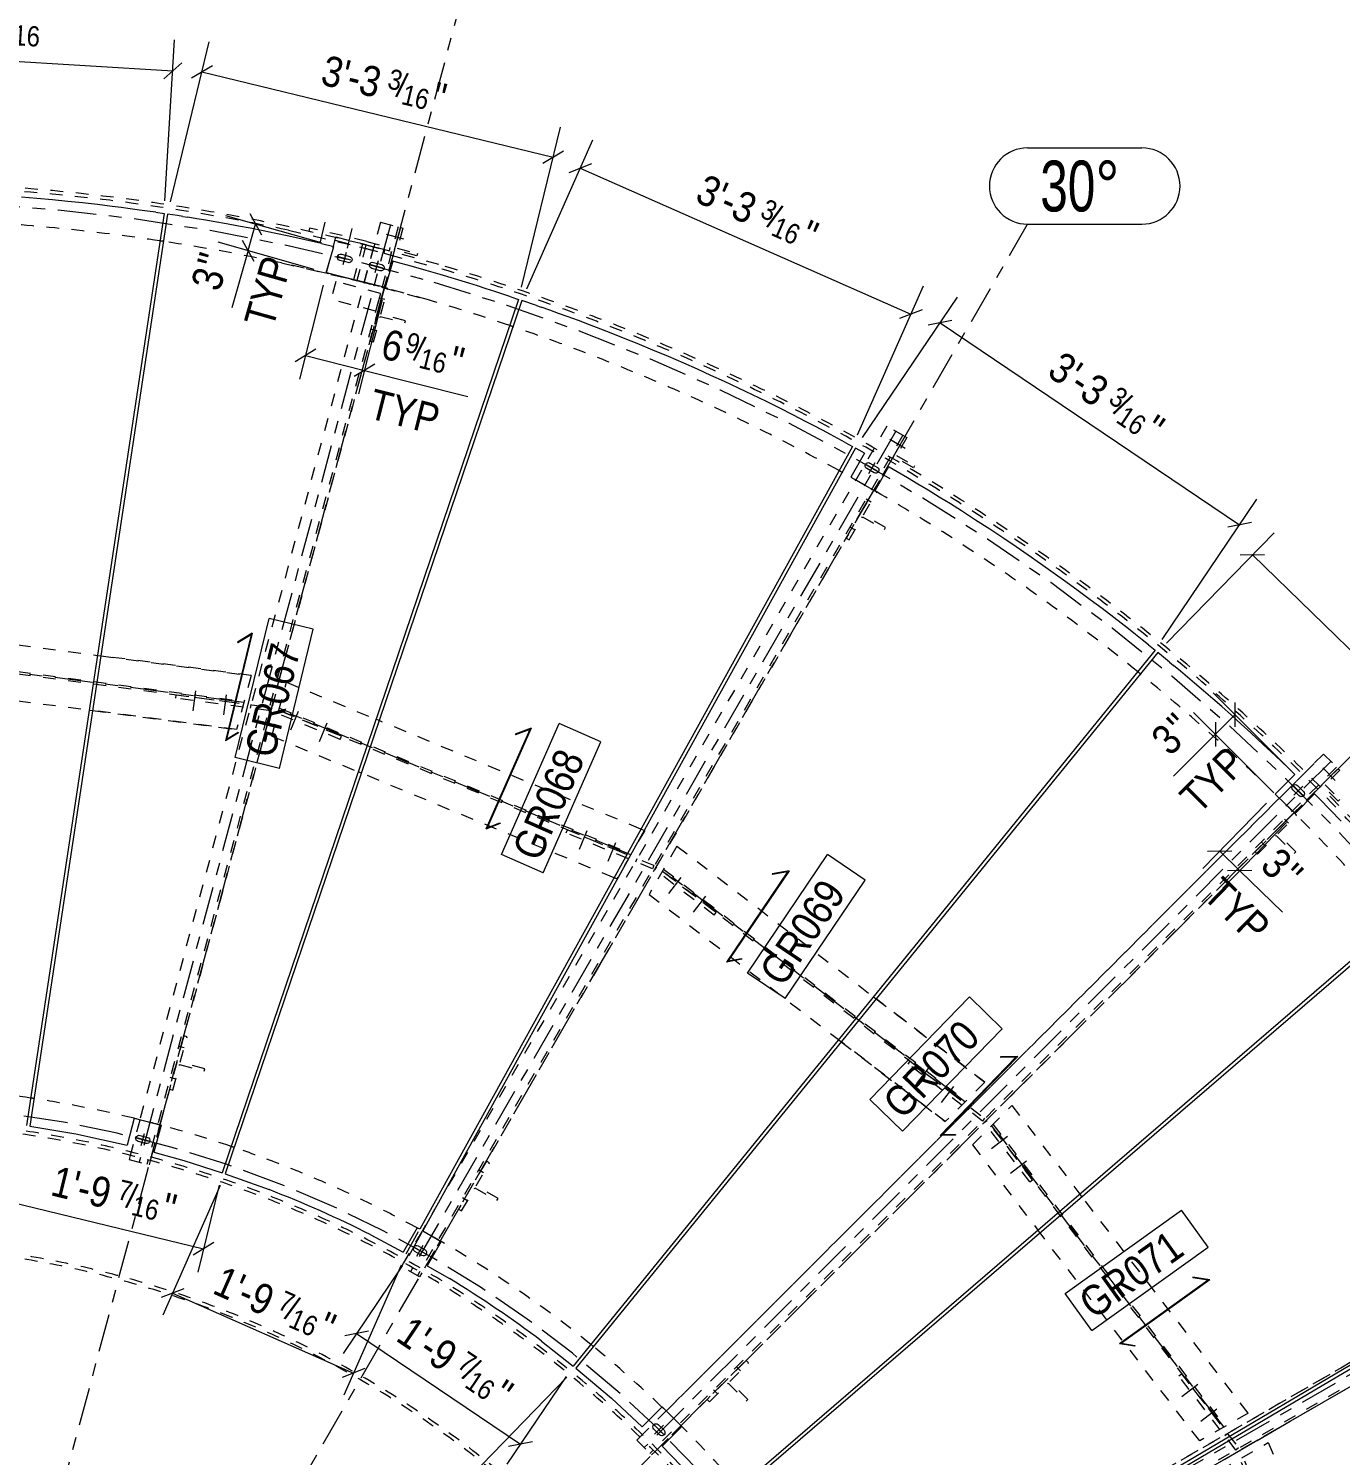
# Model space of a CAD drawing. Header units: millimetres. Extents: x -16923 to 12967, y -5402 to 13813.
# Drawn here: x 467 to 4079, y 2181 to 6111 of the extents above; entities that cross this region are included whole.
import ezdxf

# ---------------------------------------------------------------- set-up
doc = ezdxf.new("R2010")
doc.units = ezdxf.units.MM
doc.header["$LTSCALE"] = 35
for name, pattern in [('XKITLINE00', [0]), ('XKITLINE01', [4, 1, -1, 1, -1]), ('XKITLINE02', [4, 2, -2]), ('XKITLINE03', [6, 3, -1, 1, -1])]:
    doc.linetypes.add(name, pattern=pattern)
for name, color, linetype, lineweight in [('Bolt', 3, 'Continuous', 0), ('Dimension', 7, 'Continuous', 0), ('Graphic object', 3, 'Continuous', 0), ('Grid', 1, 'Continuous', 0), ('Part', 2, 'Continuous', 0), ('Part mark', 3, 'Continuous', 0)]:
    doc.layers.add(name, color=color, linetype=linetype, lineweight=lineweight)
doc.styles.add('ARIAL', font='arial.ttf')
doc.styles.add('ARIAL_NARROW', font='ARIALN.TTF')

msp = doc.modelspace()

# ---------------------------------------------------------------- linework, layer by layer
at = {"layer": 'Bolt', "color": 8, "linetype": 'XKITLINE00', "lineweight": 0}
for p, q in [((1270.568669, 5523.733785), (1283.144601, 5577.854368)), ((1344.791178, 5506.486795), (1357.36711, 5560.607377)), ((1500.127075, 5531.080542), (1452.591451, 5543.817674)), ((1317.038066, 5479.876027), (1317.259484, 5483.275584)), ((1318.134461, 5476.650503), (1317.038066, 5479.876027)), ((1317.259484, 5483.275584), (1318.764996, 5486.331635)), ((1320.381755, 5474.090082), (1318.134461, 5476.650503)), ((1318.764996, 5486.331635), (1321.325417, 5488.578929)), ((1354.065309, 5473.429712), (1320.326636, 5482.455094)), ((1323.437806, 5472.58457), (1320.381755, 5474.090082)), ((1321.325417, 5488.578929), (1324.550941, 5489.675325)), ((1346.441448, 5466.4309), (1323.437806, 5472.58457)), ((1324.550941, 5489.675325), (1327.950498, 5489.453906)), ((1327.950498, 5489.453906), (1350.954139, 5483.300237)), ((1332.683281, 5461.073067), (1341.708664, 5494.81174)), ((1349.841005, 5466.209482), (1346.441448, 5466.4309)), ((1353.066528, 5467.305878), (1349.841005, 5466.209482)), ((1350.954139, 5483.300237), (1354.01019, 5481.794724)), ((1355.626949, 5469.553172), (1353.066528, 5467.305878)), ((1354.01019, 5481.794724), (1356.257484, 5479.234303)), ((1357.132461, 5472.609223), (1355.626949, 5469.553172)), ((1356.257484, 5479.234303), (1357.35388, 5476.00878)), ((1357.35388, 5476.00878), (1357.132461, 5472.609223)), ((1405.708136, 5461.02622), (1407.214905, 5464.081652)), ((1407.214905, 5464.081652), (1409.776249, 5466.327893)), ((1409.776249, 5466.327893), (1413.002224, 5467.422962)), ((1413.002224, 5467.422962), (1416.401689, 5467.200146)), ((1416.401689, 5467.200146), (1439.402798, 5461.037018)), ((1421.122803, 5438.817363), (1430.162058, 5472.552322)), ((1405.48532, 5457.626755), (1405.708136, 5461.02622)), ((1406.580389, 5454.40078), (1405.48532, 5457.626755)), ((1408.82663, 5451.839436), (1406.580389, 5454.40078)), ((1442.509909, 5451.165215), (1408.774951, 5460.20447)), ((1411.882062, 5450.332667), (1408.82663, 5451.839436)), ((1434.883171, 5444.169538), (1411.882062, 5450.332667)), ((1438.282637, 5443.946722), (1434.883171, 5444.169538)), ((1441.508611, 5445.041792), (1438.282637, 5443.946722)), ((1439.402798, 5461.037018), (1442.45823, 5459.530249)), ((1444.069956, 5447.288033), (1441.508611, 5445.041792)), ((1442.45823, 5459.530249), (1444.704471, 5456.968904)), ((1445.576724, 5450.343464), (1444.069956, 5447.288033)), ((1444.704471, 5456.968904), (1445.79954, 5453.74293)), ((1445.79954, 5453.74293), (1445.576724, 5450.343464)), ((2880.560468, 4954.352086), (2837.941194, 4978.958335)), ((2771.212987, 4911.14099), (2773.459217, 4913.70233)), ((2773.459217, 4913.70233), (2776.514656, 4915.209108)), ((2776.514656, 4915.209108), (2779.914133, 4915.43192)), ((2779.914133, 4915.43192), (2783.140096, 4914.33685)), ((2780.354336, 4885.699272), (2797.816836, 4915.945209)), ((2783.140096, 4914.33685), (2803.762326, 4902.4306)), ((2770.117916, 4907.915028), (2771.212987, 4911.14099)), ((2770.340729, 4904.515551), (2770.117916, 4907.915028)), ((2771.847506, 4901.460112), (2770.340729, 4904.515551)), ((2774.408846, 4899.213881), (2771.847506, 4901.460112)), ((2804.208554, 4892.090991), (2773.962618, 4909.55349)), ((2795.031076, 4887.307631), (2774.408846, 4899.213881)), ((2798.257039, 4886.212561), (2795.031076, 4887.307631)), ((2801.656515, 4886.435373), (2798.257039, 4886.212561)), ((2804.711954, 4887.94215), (2801.656515, 4886.435373)), ((2803.762326, 4902.4306), (2806.323666, 4900.184369)), ((2806.958185, 4890.503491), (2804.711954, 4887.94215)), ((2806.323666, 4900.184369), (2807.830443, 4897.12893)), ((2808.053255, 4893.729453), (2806.958185, 4890.503491)), ((2807.830443, 4897.12893), (2808.053255, 4893.729453)), ((4064.688474, 4039.992758), (4029.889972, 4074.791238)), ((3945.311291, 4020.400058), (3945.975921, 4023.741368)), ((3945.975921, 4017.058747), (3945.311291, 4020.400058)), ((3945.975921, 4023.741368), (3947.868618, 4026.573984)), ((3947.868618, 4014.226132), (3945.975921, 4017.058747)), ((3947.868618, 4026.573984), (3950.701234, 4028.466681)), ((3964.706598, 3997.388151), (3947.868618, 4014.226132)), ((3950.113682, 3999.633216), (3974.809386, 4024.328919)), ((3974.809386, 3999.633216), (3950.113682, 4024.328919)), ((3950.701234, 4028.466681), (3954.042544, 4029.13131)), ((3954.042544, 4029.13131), (3957.383854, 4028.466681)), ((3957.383854, 4028.466681), (3960.21647, 4026.573984)), ((3960.21647, 4026.573984), (3977.05445, 4009.736003)), ((3977.05445, 4009.736003), (3978.947147, 4006.903388)), ((3967.539214, 3995.495454), (3964.706598, 3997.388151)), ((3970.880524, 3994.830825), (3967.539214, 3995.495454)), ((3974.221834, 3995.495454), (3970.880524, 3994.830825)), ((3977.05445, 3997.388151), (3974.221834, 3995.495454)), ((3978.947147, 4000.220767), (3977.05445, 3997.388151)), ((3978.947147, 4006.903388), (3979.611777, 4003.562077)), ((3979.611777, 4003.562077), (3978.947147, 4000.220767)), ((776.848311, 3034.352225), (785.887566, 3068.087184)), ((761.977531, 3052.956179), (762.200347, 3056.355645)), ((763.072601, 3049.730205), (761.977531, 3052.956179)), ((762.200347, 3056.355645), (763.707116, 3059.411076)), ((765.318842, 3047.16886), (763.072601, 3049.730205)), ((763.707116, 3059.411076), (766.268461, 3061.657317)), ((798.235417, 3046.700077), (764.500459, 3055.739332)), ((768.374273, 3045.662091), (765.318842, 3047.16886)), ((766.268461, 3061.657317), (769.494435, 3062.752387)), ((789.841975, 3039.909838), (768.374273, 3045.662091)), ((769.494435, 3062.752387), (772.893901, 3062.529571)), ((772.893901, 3062.529571), (794.361603, 3056.777317)), ((793.241441, 3039.687022), (789.841975, 3039.909838)), ((796.467415, 3040.782091), (793.241441, 3039.687022)), ((794.361603, 3056.777317), (797.417035, 3055.270549)), ((799.02876, 3043.028332), (796.467415, 3040.782091)), ((797.417035, 3055.270549), (799.663276, 3052.709204)), ((800.535529, 3046.083764), (799.02876, 3043.028332)), ((799.663276, 3052.709204), (800.758345, 3049.48323)), ((800.758345, 3049.48323), (800.535529, 3046.083764)), ((1526.162582, 2751.733686), (1527.257652, 2754.959649)), ((1526.385394, 2748.33421), (1526.162582, 2751.733686)), ((1527.257652, 2754.959649), (1529.503883, 2757.520989)), ((1559.565812, 2736.306524), (1529.319875, 2753.769024)), ((1529.503883, 2757.520989), (1532.559322, 2759.027766)), ((1532.559322, 2759.027766), (1535.958798, 2759.250578)), ((1535.711594, 2729.914806), (1553.174094, 2760.160742)), ((1535.958798, 2759.250578), (1539.184761, 2758.155508)), ((1539.184761, 2758.155508), (1558.432176, 2747.043008)), ((1527.892171, 2745.27877), (1526.385394, 2748.33421)), ((1530.453511, 2743.03254), (1527.892171, 2745.27877)), ((1549.700926, 2731.92004), (1530.453511, 2743.03254)), ((1552.926889, 2730.824969), (1549.700926, 2731.92004)), ((1556.326366, 2731.047782), (1552.926889, 2730.824969)), ((1559.381805, 2732.554559), (1556.326366, 2731.047782)), ((1558.432176, 2747.043008), (1560.993516, 2744.796777)), ((1561.628035, 2735.115899), (1559.381805, 2732.554559)), ((1560.993516, 2744.796777), (1562.500294, 2741.741338)), ((1562.723106, 2738.341862), (1561.628035, 2735.115899)), ((1562.500294, 2741.741338), (1562.723106, 2738.341862)), ((2185.681911, 2259.648146), (2186.34654, 2262.989456)), ((2186.34654, 2256.306835), (2185.681911, 2259.648146)), ((2186.34654, 2262.989456), (2188.239238, 2265.822072)), ((2188.239238, 2253.47422), (2186.34654, 2256.306835)), ((2188.239238, 2265.822072), (2191.071853, 2267.714769)), ((2203.954686, 2237.758771), (2188.239238, 2253.47422)), ((2189.923036, 2239.442569), (2214.61874, 2264.138273)), ((2214.61874, 2239.442569), (2189.923036, 2264.138273)), ((2191.071853, 2267.714769), (2194.413163, 2268.379398)), ((2194.413163, 2268.379398), (2197.754474, 2267.714769)), ((2197.754474, 2267.714769), (2200.587089, 2265.822072)), ((2200.587089, 2265.822072), (2216.302538, 2250.106623)), ((2216.302538, 2250.106623), (2218.195235, 2247.274007)), ((2218.195235, 2240.591387), (2216.302538, 2237.758771)), ((2218.195235, 2247.274007), (2218.859864, 2243.932697)), ((2218.859864, 2243.932697), (2218.195235, 2240.591387)), ((2206.787302, 2235.866074), (2203.954686, 2237.758771)), ((2210.128612, 2235.201445), (2206.787302, 2235.866074)), ((2213.469922, 2235.866074), (2210.128612, 2235.201445)), ((2216.302538, 2237.758771), (2213.469922, 2235.866074))]:
    msp.add_line(p, q, dxfattribs=at)
at = {"layer": 'Bolt', "color": 8, "linetype": 'XKITLINE02', "lineweight": 0}
for p, q in [((1447.327696, 5364.433106), (1431.927218, 5368.559651)), ((1424.318682, 5278.562298), (1408.918205, 5282.688844)), ((2786.414257, 4807.067272), (2772.625489, 4815.02822)), ((2741.964256, 4730.077612), (2728.175489, 4738.03856)), ((926.023032, 4286.697542), (918.77067, 4231.610385)), ((1011.014641, 4275.508184), (1003.76228, 4220.421028)), ((1208.934407, 4230.265098), (1187.671558, 4178.93204)), ((1288.133979, 4197.459561), (1266.87113, 4146.126504)), ((3935.615658, 3922.112111), (3924.373757, 3933.354012)), ((2003.948527, 3900.959468), (1982.685678, 3849.62641)), ((2083.148098, 3868.153931), (2061.88525, 3816.820874)), ((3872.753864, 3859.250317), (3861.511963, 3870.492218)), ((2262.61414, 3773.227062), (2228.789832, 3729.146366)), ((2330.624353, 3721.040989), (2296.800046, 3676.960294)), ((894.947239, 3303.578249), (879.71103, 3307.660779)), ((2945.308241, 3249.377453), (2911.483934, 3205.296758)), ((871.938225, 3217.707441), (856.702016, 3221.789971)), ((3013.318455, 3197.191381), (2979.494147, 3153.110685)), ((3162.100457, 3059.049836), (3118.019761, 3025.225529)), ((3214.28653, 2991.039622), (3170.205834, 2957.215315)), ((1719.467221, 2959.400923), (1705.825733, 2967.27684)), ((1675.01722, 2882.411264), (1661.375732, 2890.28718)), ((2426.812721, 2413.54968), (2415.691073, 2424.671328)), ((2363.950927, 2350.687886), (2352.82928, 2361.809534)), ((3685.950066, 2376.355735), (3641.86937, 2342.531428)), ((3738.136138, 2308.345521), (3694.055443, 2274.521214))]:
    msp.add_line(p, q, dxfattribs=at)
at = {"layer": 'Dimension', "color": 7, "linetype": 'XKITLINE00', "lineweight": 0}
for p, q in [((-129.518231, 6055.361673), (863.631874, 5994.829473)), ((841.794553, 5636.545159), (868.829001, 6080.098582)), ((857.319738, 5634.126649), (964.370099, 6074.53924)), ((888.595499, 6016.924865), (838.668249, 5972.734082)), ((972.6669, 6008.867358), (915.718937, 5974.190491)), ((944.192918, 5991.528925), (1911.034304, 5756.520386)), ((1824.186894, 5399.224132), (1931.211484, 5839.530701)), ((1839.040758, 5394.101314), (2020.293671, 5804.361335)), ((1939.508286, 5773.858819), (1882.560322, 5739.181952)), ((2016.859855, 5738.256555), (1954.682093, 5714.184132)), ((1985.770974, 5726.220344), (2895.904454, 5324.123293)), ((1273.389761, 5520.846149), (1009.596084, 5595.747144)), ((1075.536988, 5601.529027), (1108.012959, 5543.297876)), ((1071.066915, 5499.481778), (1091.774973, 5572.413451)), ((1252.705974, 5447.907584), (988.888025, 5522.81547)), ((1054.828929, 5528.597353), (1087.3049, 5470.366202)), ((1071.066915, 5499.481778), (1026.338077, 5341.951365)), ((1071.066915, 5499.481778), (1026.338077, 5341.951365)), ((1277.833616, 5404.405888), (1212.770042, 5145.858156)), ((2749.249625, 4992.174899), (2930.427151, 5402.264284)), ((1440.214323, 5363.54276), (1375.150749, 5104.995028)), ((2762.909978, 4984.409154), (3024.054803, 5371.428805)), ((2926.993335, 5336.159504), (2864.815573, 5312.087082)), ((3008.998358, 5306.970008), (2943.54618, 5294.259066)), ((2976.272269, 5300.614537), (3801.060631, 4744.081523)), ((1257.65477, 5227.624826), (1200.428242, 5193.409623)), ((1229.041506, 5210.517224), (1391.422213, 5169.654096)), ((1420.035477, 5186.761698), (1362.808949, 5152.546495)), ((1391.422213, 5169.654096), (1676.113116, 5098.01159)), ((1391.422213, 5169.654096), (1676.113116, 5098.01159)), ((3587.975033, 4428.286203), (3848.843165, 4814.89579)), ((3599.925151, 4418.02829), (3895.843807, 4722.49983)), ((3833.78672, 4750.436994), (3768.334542, 4737.726051)), ((3869.638232, 4661.714135), (3802.969996, 4660.76441)), ((3836.304114, 4661.239272), (4549.820775, 3967.765947)), ((3928.384314, 4081.28243), (3728.016554, 4281.607187)), ((3788.425713, 4254.544916), (3788.432869, 4187.869916)), ((3874.450185, 4027.336723), (3674.082425, 4227.66148)), ((3734.495162, 4167.261709), (3788.429291, 4221.207416)), ((3734.495162, 4167.261709), (3618.713592, 4051.455285)), ((3734.495162, 4167.261709), (3618.713592, 4051.455285)), ((3734.491584, 4200.599209), (3734.49874, 4133.924209)), ((3874.823252, 3977.476956), (3699.881771, 3797.258457)), ((3930.037849, 3923.879111), (3755.096368, 3743.660611)), ((3779.656303, 3845.595307), (3712.988662, 3844.604749)), ((3746.322483, 3845.100028), (3801.537079, 3791.502183)), ((3834.8709, 3791.997461), (3768.203258, 3791.006904)), ((3801.537079, 3791.502183), (3919.038592, 3677.441258)), ((3801.537079, 3791.502183), (3919.038592, 3677.441258)), ((994.285121, 2924.402094), (836.367121, 2566.929965)), ((991.07956, 2925.242153), (932.766575, 2685.306156)), ((419.468157, 2878.67181), (948.512614, 2750.095182)), ((976.986059, 2767.434496), (920.039168, 2732.755868)), ((1495.259492, 2702.877739), (1332.451561, 2461.578402)), ((1492.400972, 2704.539133), (1334.41413, 2346.911169)), ((894.398286, 2639.956063), (832.221269, 2615.881716)), ((863.309778, 2627.91889), (1361.356787, 2407.900093)), ((1402.469428, 2523.205712), (1337.017644, 2510.492744)), ((1369.743536, 2516.849228), (1821.097343, 2212.314701)), ((1392.445295, 2419.937266), (1330.268278, 2395.86292)), ((1946.612929, 2398.342664), (1783.805367, 2157.043875)), ((1949.117083, 2396.18284), (1620.019039, 2057.551973)), ((1853.823235, 2218.671185), (1788.37145, 2205.958217))]:
    msp.add_line(p, q, dxfattribs=at)
at = {"layer": 'Dimension', "color": 3}
for p in [(863.631874, 5994.829473), (944.192918, 5991.528925), (1911.034304, 5756.520386), (1985.770974, 5726.220344), (1091.774973, 5572.413451), (1071.066915, 5499.481778), (2895.904454, 5324.123293), (2976.272269, 5300.614537), (1229.041506, 5210.517224), (1391.422213, 5169.654096), (3801.060631, 4744.081523), (3836.304114, 4661.239272), (3788.429291, 4221.207416), (3734.495162, 4167.261709), (3746.322483, 3845.100028), (3801.537079, 3791.502183), (948.512614, 2750.095182), (863.309778, 2627.91889), (1369.743536, 2516.849228), (1361.356787, 2407.900093), (1821.097343, 2212.314701)]:
    msp.add_point(p, dxfattribs=at)
at = {"layer": 'Graphic object', "color": 3, "linetype": 'XKITLINE02', "lineweight": 0}
for p, q in [((1506.544099, 2736.554317), (1560.060505, 2833.415077)), ((1514.787698, 2731.805082), (1568.386219, 2828.815077))]:
    msp.add_line(p, q, dxfattribs=at)
at = {"layer": 'Grid', "color": 1, "linetype": 'XKITLINE03', "lineweight": 0}
for p, q in [((-45.293333, -169.03702), (1665.358205, 6215.201433)), ((-87.5, -151.554446), (3217.224999, 5572.39716)), ((-123.743687, -123.743687), (4549.843228, 4549.843228)), ((-151.554446, -87.5), (5572.39716, 3217.224999)), ((-786.267795, -453.93558), (5492.504202, 3170.984611))]:
    msp.add_line(p, q, dxfattribs=at)
at = {"layer": 'Grid', "color": 1, "linetype": 'XKITLINE00', "lineweight": 0}
for p, q in [((3217.224999, 5782.39716), (3532.088281, 5782.39716)), ((3217.224999, 5572.39716), (3532.088281, 5572.39716))]:
    msp.add_line(p, q, dxfattribs=at)
for centre, start, end in [((3217.224999, 5677.39716), 90, 270), ((3532.088281, 5677.39716), 270, 90)]:
    msp.add_arc(centre, 105, start, end, dxfattribs=at)
at = {"layer": 'Part', "color": 8, "linetype": 'XKITLINE03', "lineweight": 0}
for p, q in [((338.191462, 5628.649417), (548.416912, 5612.067924)), ((548.416912, 5612.067924), (757.875349, 5587.637436)), ((757.875349, 5587.637436), (966.273827, 5555.392121)), ((1463.054019, 5570.597254), (771.140125, 2988.339447)), ((966.273827, 5555.392121), (1173.320879, 5515.377077)), ((1173.320879, 5515.377077), (1374.08851, 5468.726069)), ((1383.322794, 5466.397571), (1582.205923, 5412.274362)), ((1582.205923, 5412.274362), (1783.471584, 5349.330808)), ((1783.471584, 5349.330808), (1982.242897, 5278.905511)), ((1982.242897, 5278.905511), (2178.241847, 5201.096972)), ((2178.241847, 5201.096972), (2371.194299, 5116.014019)), ((2371.194299, 5116.014019), (2560.830375, 5023.775655)), ((2854.978324, 5002.117512), (1518.303324, 2686.928498)), ((2560.830375, 5023.775655), (2746.88484, 4924.510891)), ((2746.88484, 4924.510891), (2929.097465, 4818.358564)), ((2929.097465, 4818.358564), (3107.213397, 4705.467145)), ((3107.213397, 4705.467145), (3280.98351, 4585.994533)), ((3280.98351, 4585.994533), (3450.164759, 4460.107829)), ((3450.164759, 4460.107829), (3614.520516, 4327.983106)), ((1059.515148, 4254.712185), (20.6375, 4391.483021)), ((3614.520516, 4327.983106), (3773.820902, 4189.805162)), ((2124.61359, 3835.513684), (1156.533736, 4236.505488)), ((3773.820902, 4189.805162), (3927.843111, 4045.767262)), ((4052.340575, 4092.751727), (2161.996661, 2202.407814)), ((3927.843111, 4045.767262), (4076.371716, 3896.070866)), ((4076.371716, 3896.070866), (4219.198975, 3740.92535)), ((3044.923126, 3154.931264), (2213.61411, 3792.817107)), ((557.805287, 3099.81195), (403.651446, 3123.627027)), ((710.591011, 3068.394012), (557.805287, 3099.81195)), ((861.633883, 3029.45027), (710.591011, 3068.394012)), ((3757.726183, 2259.345492), (3119.84034, 3090.654508)), ((1010.563443, 2983.076242), (861.633883, 3029.45027)), ((1157.014414, 2929.385669), (1010.563443, 2983.076242)), ((1300.627596, 2868.510236), (1157.014414, 2929.385669)), ((4973.542512, 2904.471676), (2658.353498, 1567.796676)), ((1441.050751, 2800.599252), (1300.627596, 2868.510236)), ((1577.939467, 2725.819282), (1441.050751, 2800.599252)), ((1710.957997, 2644.353737), (1577.939467, 2725.819282)), ((1839.780089, 2556.402426), (1710.957997, 2644.353737)), ((1964.089782, 2462.181068), (1839.780089, 2556.402426)), ((2083.582185, 2361.920756), (1964.089782, 2462.181068)), ((2197.964219, 2255.867398), (2083.582185, 2361.920756)), ((2306.955341, 2144.281111), (2197.964219, 2255.867398))]:
    msp.add_line(p, q, dxfattribs=at)
at = {"layer": 'Part', "color": 2, "linetype": 'XKITLINE00', "lineweight": 0}
for p, q in [((489.737388, 5642.980172), (447.158276, 5646.513694)), ((532.288635, 5639.125576), (489.737388, 5642.980172)), ((574.809596, 5634.950123), (532.288635, 5639.125576)), ((615.430018, 5630.658517), (574.809596, 5634.950123)), ((656.018436, 5626.074096), (615.430018, 5630.658517)), ((696.572739, 5621.197098), (656.018436, 5626.074096)), ((721.693614, 5618.02715), (696.572739, 5621.197098)), ((839.676853, 5601.686853), (460.914815, 3089.241139)), ((849.053048, 5600.116918), (470.355788, 3088.055265)), ((746.800068, 5614.74494), (721.693614, 5618.02715)), ((771.8916, 5611.350535), (746.800068, 5614.74494)), ((794.495844, 5608.19473), (771.8916, 5611.350535)), ((817.087188, 5604.947864), (794.495844, 5608.19473)), ((817.087188, 5604.947864), (839.665265, 5601.609989)), ((817.087188, 5604.947864), (839.676853, 5601.686853)), ((839.676853, 5601.686853), (839.665265, 5601.609989)), ((863.05552, 5598.007168), (849.053048, 5600.116918)), ((877.054285, 5595.872827), (863.05552, 5598.007168)), ((891.04372, 5593.678172), (877.054285, 5595.872827)), ((891.04372, 5593.678172), (905.023567, 5591.423242)), ((929.869419, 5587.345041), (905.023567, 5591.423242)), ((954.696898, 5583.156442), (929.869419, 5587.345041)), ((979.505514, 5578.857528), (954.696898, 5583.156442)), ((1011.963997, 5573.061243), (979.505514, 5578.857528)), ((1044.388187, 5567.076106), (1011.963997, 5573.061243)), ((1076.776988, 5560.902321), (1044.388187, 5567.076106)), ((1112.182854, 5553.929504), (1076.776988, 5560.902321)), ((1147.543579, 5546.731268), (1112.182854, 5553.929504)), ((1182.857729, 5539.307905), (1147.543579, 5546.731268)), ((1228.159893, 5529.440141), (1182.857729, 5539.307905)), ((1273.379767, 5519.201884), (1228.159893, 5529.440141)), ((1273.379767, 5519.201884), (1307.058853, 5511.286222)), ((1286.375066, 5438.347656), (1307.058853, 5511.286222)), ((1469.415353, 5470.245465), (1448.755773, 5397.484528)), ((1478.802191, 5467.744672), (1469.415353, 5470.245465)), ((1520.003488, 5456.434514), (1478.802191, 5467.744672)), ((1448.755773, 5397.484528), (1286.375066, 5438.347656)), ((1561.1183, 5444.813894), (1520.003488, 5456.434514)), ((1600.34194, 5433.414656), (1561.1183, 5444.813894)), ((1639.482357, 5421.732859), (1600.34194, 5433.414656)), ((1678.537515, 5409.769113), (1639.482357, 5421.732859)), ((1702.703452, 5402.211705), (1678.537515, 5409.769113)), ((1726.835365, 5394.546348), (1702.703452, 5402.211705)), ((1750.932773, 5386.773197), (1726.835365, 5394.546348)), ((1772.62415, 5379.674243), (1750.932773, 5386.773197)), ((1815.945189, 5365.288017), (999.345197, 2959.25214)), ((1824.89664, 5362.086568), (1008.428248, 2956.417278)), ((1794.286744, 5372.487939), (1772.62415, 5379.674243)), ((1794.286744, 5372.487939), (1815.920204, 5365.2144)), ((1794.286744, 5372.487939), (1815.945189, 5365.288017)), ((1815.945189, 5365.288017), (1815.920204, 5365.214401)), ((1838.306272, 5357.53662), (1824.89664, 5362.086568)), ((1851.707913, 5352.963125), (1838.306272, 5357.53662)), ((1865.089717, 5348.331911), (1851.707913, 5352.963125)), ((1865.089717, 5348.331911), (1878.451436, 5343.643065)), ((1902.186243, 5335.240266), (1878.451436, 5343.643065)), ((1925.883465, 5326.73205), (1902.186243, 5335.240266)), ((1949.542635, 5318.118585), (1925.883465, 5326.73205)), ((1980.466891, 5306.680037), (1949.542635, 5318.118585)), ((2011.324036, 5295.061663), (1980.466891, 5306.680037)), ((2042.113025, 5283.263859), (2011.324036, 5295.061663)), ((2075.730499, 5270.146659), (2042.113025, 5283.263859)), ((2109.263725, 5256.815557), (2075.730499, 5270.146659)), ((2142.711342, 5243.271095), (2109.263725, 5256.815557)), ((2185.558145, 5225.556404), (2142.711342, 5243.271095)), ((2228.258509, 5207.491582), (2185.558145, 5225.556404)), ((2270.809572, 5189.07784), (2228.258509, 5207.491582)), ((2308.216738, 5172.546838), (2270.809572, 5189.07784)), ((2345.503572, 5155.746182), (2308.216738, 5172.546838)), ((2382.668131, 5138.676747), (2345.503572, 5155.746182)), ((2421.361539, 5120.558062), (2382.668131, 5138.676747)), ((2459.917176, 5102.148027), (2421.361539, 5120.558062)), ((2498.332849, 5083.447689), (2459.917176, 5102.148027)), ((2534.926191, 5065.299304), (2498.332849, 5083.447689)), ((2571.387708, 5046.887505), (2534.926191, 5065.299304)), ((2607.715504, 5028.213249), (2571.387708, 5046.887505)), ((2630.166526, 5016.506049), (2607.715504, 5028.213249)), ((2652.564993, 5004.698608), (2630.166526, 5016.506049)), ((2674.910455, 4992.791163), (2652.564993, 5004.698608)), ((2695.006807, 4981.97231), (2674.910455, 4992.791163)), ((2735.105507, 4960.160154), (1543.834746, 2804.047647)), ((2743.350704, 4955.42787), (1552.07389, 2799.290775)), ((2715.059401, 4971.072564), (2695.006807, 4981.97231)), ((2715.059401, 4971.072564), (2735.06791, 4960.092102)), ((2715.059401, 4971.072564), (2735.105507, 4960.160154)), ((2735.105507, 4960.160154), (2735.067909, 4960.092103)), ((2755.745787, 4948.580816), (2743.350704, 4955.42787)), ((2768.559789, 4941.470517), (2730.690019, 4875.878151)), ((2768.128845, 4941.711994), (2755.745787, 4948.580816)), ((2768.559789, 4941.470517), (2768.128845, 4941.711994)), ((2768.559789, 4941.470517), (2768.128845, 4941.711994)), ((2730.690019, 4875.878151), (2796.681152, 4837.778153)), ((2834.699659, 4903.830073), (2796.681152, 4837.778153)), ((2836.504644, 4902.791151), (2834.699659, 4903.830073)), ((2858.270327, 4890.134014), (2836.504644, 4902.791151)), ((2886.687843, 4873.412925), (2858.270327, 4890.134014)), ((2915.007538, 4856.526693), (2886.687843, 4873.412925)), ((2943.228455, 4839.47589), (2915.007538, 4856.526693)), ((2974.000326, 4820.626819), (2943.228455, 4839.47589)), ((3004.65149, 4801.582092), (2974.000326, 4820.626819)), ((3035.180704, 4782.342482), (3004.65149, 4801.582092)), ((3074.224689, 4757.33796), (3035.180704, 4782.342482)), ((3113.062691, 4732.014681), (3074.224689, 4757.33796)), ((3151.692107, 4706.374339), (3113.062691, 4732.014681)), ((3185.591072, 4683.495742), (3151.692107, 4706.374339)), ((3219.323967, 4660.372986), (3185.591072, 4683.495742)), ((3252.889032, 4637.007275), (3219.323967, 4660.372986)), ((3287.77357, 4612.338761), (3252.889032, 4637.007275)), ((3322.471039, 4587.407813), (3287.77357, 4612.338761)), ((3356.979467, 4562.21585), (3322.471039, 4587.407813)), ((3389.791714, 4537.889054), (3356.979467, 4562.21585)), ((3422.42768, 4513.326271), (3389.791714, 4537.889054)), ((3454.885667, 4488.528778), (3422.42768, 4513.326271)), ((3474.915729, 4473.039958), (3454.885667, 4488.528778)), ((1082.448472, 4445.369332), (1011.600156, 4153.855144)), ((1082.448472, 4445.369332), (1042.08828, 4420.791407)), ((3494.876355, 4457.461756), (3474.915729, 4473.039958)), ((3514.767145, 4441.794485), (3494.876355, 4457.461756)), ((3532.636479, 4427.595967), (3514.767145, 4441.794485)), ((1079.364758, 4441.149803), (1008.516442, 4149.635616)), ((1042.08828, 4420.791407), (1043.128509, 4419.083214)), ((1079.364758, 4441.149803), (1043.128509, 4419.083214)), ((3550.448452, 4413.325558), (3532.636479, 4427.595967)), ((3550.448452, 4413.325558), (3568.202776, 4398.98349)), ((3550.448452, 4413.325558), (3568.251795, 4399.043817)), ((3568.251795, 4399.043817), (1965.979504, 2427.098674)), ((3575.531448, 4392.92954), (1973.51001, 2421.282345)), ((3568.251795, 4399.043817), (3568.202777, 4398.98349)), ((3586.52218, 4384.000707), (3575.531448, 4392.92954)), ((3597.497229, 4375.052572), (3586.52218, 4384.000707)), ((3608.43361, 4366.057217), (3597.497229, 4375.052572)), ((3608.43361, 4366.057217), (3619.331119, 4357.014811)), ((3638.662994, 4340.883267), (3619.331119, 4357.014811)), ((3657.922974, 4324.665953), (3638.662994, 4340.883267)), ((3677.110678, 4308.36319), (3657.922974, 4324.665953)), ((3702.127771, 4286.885409), (3677.110678, 4308.36319)), ((3727.019412, 4265.262361), (3702.127771, 4286.885409)), ((3751.784758, 4243.494778), (3727.019412, 4265.262361)), ((3778.743303, 4219.506608), (3751.784758, 4243.494778)), ((3805.54848, 4195.347179), (3778.743303, 4219.506608)), ((1044.75269, 4171.702202), (1008.516442, 4149.635616)), ((1011.600156, 4153.855144), (1043.712461, 4173.410395)), ((1043.712461, 4173.410395), (1044.75269, 4171.702202)), ((1846.869136, 4180.661376), (1725.642333, 3906.245516)), ((1850.649691, 4184.269855), (1729.422888, 3909.853994)), ((1850.649691, 4184.269855), (1806.582729, 4167.207545)), ((1806.582729, 4167.207545), (1807.304869, 4165.342468)), ((1846.869136, 4180.661376), (1807.304869, 4165.342468)), ((3832.1992, 4171.017472), (3805.54848, 4195.347179)), ((3866.212501, 4139.509469), (3832.1992, 4171.017472)), ((3899.966752, 4107.724105), (3866.212501, 4139.509469)), ((3933.459692, 4075.663509), (3899.966752, 4107.724105)), ((3899.201578, 4002.590642), (3953.135707, 4056.536349)), ((3933.459692, 4075.663509), (3953.135707, 4056.536349)), ((3954.416175, 3948.992797), (3899.201578, 4002.590642)), ((4007.146809, 4003.314023), (3954.416175, 3948.992797)), ((3954.416175, 3948.992797), (4007.082683, 4003.249935)), ((4007.082683, 4003.249935), (4007.146809, 4003.314023)), ((4020.812517, 3989.511949), (4007.082683, 4003.249935)), ((4020.812517, 3989.511949), (4007.146809, 4003.314023)), ((4020.812517, 3989.511949), (4050.791126, 3959.069387)), ((4050.791126, 3959.069387), (4080.539252, 3928.401561)), ((1765.206599, 3921.564422), (1725.642333, 3906.245516)), ((1729.422888, 3909.853994), (1764.484459, 3923.429499)), ((1764.484459, 3923.429499), (1765.206599, 3921.564422)), ((2556.292991, 3788.698385), (2388.500075, 3540.010754)), ((2560.651495, 3791.582334), (2392.858579, 3542.894701)), ((2560.651495, 3791.582334), (2514.263593, 3782.572216)), ((2514.263593, 3782.572216), (2514.644935, 3780.608908)), ((2556.292991, 3788.698385), (2514.644935, 3780.608908)), ((4289.183059, 3699.58518), (2363.784452, 2041.669513)), ((4295.268231, 3692.28118), (2370.169163, 2034.614465)), ((2430.148131, 3548.100226), (2388.500075, 3540.010754)), ((2392.858579, 3542.894701), (2429.76679, 3550.063534)), ((2429.76679, 3550.063534), (2430.148131, 3548.100226)), ((3185.326165, 3277.587391), (2976.243939, 3062.448779)), ((3190.12555, 3279.656113), (2981.043324, 3064.517501)), ((3190.12555, 3279.656113), (3142.875534, 3278.981551)), ((3142.875534, 3278.981551), (3142.904084, 3276.981754)), ((3185.326165, 3277.587391), (3142.904084, 3276.981754)), ((757.714172, 3110.149742), (737.747419, 3035.632805)), ((757.714172, 3110.149742), (831.317717, 3090.427731)), ((470.355788, 3088.055265), (596.396779, 3066.739856)), ((596.396779, 3066.739856), (737.747419, 3035.632805)), ((831.317717, 3090.427731), (811.383295, 3016.031457)), ((3018.666024, 3063.054417), (2976.243939, 3062.448779)), ((2981.043324, 3064.517501), (3018.637474, 3065.054213)), ((3018.637474, 3065.054213), (3018.666024, 3063.054417)), ((811.383295, 3016.031457), (894.118814, 2993.515883)), ((894.118814, 2993.515883), (999.345197, 2959.25214)), ((1008.428248, 2956.417278), (1128.72224, 2913.173392)), ((4809.473292, 2844.960828), (2753.600524, 1631.204098)), ((4814.351333, 2836.802079), (2758.577155, 1623.096135)), ((1536.847276, 2808.081864), (1497.947475, 2740.706154)), ((1543.834746, 2804.047647), (1536.847276, 2808.081864)), ((1552.07389, 2799.290775), (1602.838412, 2769.981864)), ((1408.82871, 2788.511746), (1497.947475, 2740.706154)), ((1602.838412, 2769.981864), (1564.383302, 2703.232472)), ((1564.383302, 2703.232472), (1625.551654, 2667.992666)), ((3714.186657, 2663.401946), (3470.390396, 2488.578088)), ((3719.275992, 2664.590386), (3475.47973, 2489.766527)), ((3672.649796, 2672.272573), (3672.324657, 2670.299178)), ((3714.186657, 2663.401946), (3672.324657, 2670.299178)), ((3719.275992, 2664.590386), (3672.649796, 2672.272573)), ((1879.233695, 2495.813739), (1965.979504, 2427.098674)), ((3512.252407, 2481.680847), (3470.390396, 2488.578088)), ((3475.47973, 2489.766527), (3512.577546, 2483.654241)), ((3512.577546, 2483.654241), (3512.252407, 2481.680847)), ((1973.51001, 2421.282345), (2071.260594, 2338.908188)), ((2071.260594, 2338.908188), (2156.343102, 2259.752581)), ((2211.251144, 2314.652214), (2156.343102, 2259.752581)), ((2211.251144, 2314.652214), (2265.132678, 2260.77068)), ((2265.132678, 2260.77068), (2210.815947, 2206.453948)), ((2210.815947, 2206.453948), (2290.540344, 2124.62671))]:
    msp.add_line(p, q, dxfattribs=at)
at = {"layer": 'Part', "color": 8, "linetype": 'XKITLINE01', "lineweight": 0}
for p, q in [((1435.452688, 5577.993009), (773.092, 3106.029265)), ((1484.52172, 5564.845001), (792.607826, 2982.587193)), ((1181.909386, 5555.748641), (1384.180122, 5508.748367)), ((1386.508956, 5517.984282), (1183.89135, 5565.065156)), ((1240.318226, 5561.722372), (1238.152226, 5552.446916)), ((1386.465721, 5517.812816), (1238.152226, 5552.446916)), ((1398.116652, 5524.873354), (1240.318226, 5561.722372)), ((1435.452688, 5577.993009), (1419.679866, 5519.128036)), ((1435.452688, 5577.993009), (1490.655349, 5563.2015)), ((1490.655349, 5563.2015), (1474.22034, 5501.86521)), ((1474.22034, 5501.86521), (1490.655349, 5563.2015)), ((1496.788978, 5561.557999), (1481.99747, 5506.355338)), ((1490.655349, 5563.2015), (1496.788978, 5561.557999)), ((1286.798581, 5439.388291), (1313.101273, 5537.524566)), ((1310.635396, 5528.32429), (1463.699045, 5487.299847)), ((1313.101273, 5537.524566), (1387.870121, 5517.484861)), ((1386.508956, 5517.984282), (1361.668063, 5419.467857)), ((1395.743243, 5515.655793), (1370.902345, 5417.139348)), ((1395.74099, 5515.646859), (1386.465721, 5517.812816)), ((1387.870121, 5517.484861), (1395.67685, 5515.392485)), ((1390.836295, 5411.503883), (1417.091955, 5509.652763)), ((1393.414409, 5506.419876), (1593.787002, 5451.891332)), ((1395.67685, 5515.392485), (1466.160513, 5496.501305)), ((1395.74099, 5515.646859), (1395.80695, 5515.631456)), ((1395.80695, 5515.631456), (1395.74099, 5515.646859)), ((1596.459558, 5461.033709), (1395.743243, 5515.655793)), ((1395.80695, 5515.631456), (1397.036036, 5515.303978)), ((1397.036036, 5515.303978), (1460.234181, 5498.465418)), ((1398.116652, 5524.873354), (1462.686476, 5507.669323)), ((1417.214612, 5509.927583), (1417.185913, 5509.820476)), ((1419.679866, 5519.128036), (1417.214612, 5509.927583)), ((1460.234181, 5498.465418), (1462.686476, 5507.669323)), ((1481.99747, 5506.355338), (1537.200131, 5491.56383)), ((1472.330857, 5494.813565), (828.294661, 3091.237757)), ((1361.668063, 5419.467857), (1162.750409, 5465.688999)), ((1162.750409, 5465.688999), (1358.158228, 5420.283414)), ((1445.572821, 5492.158076), (1448.03429, 5501.359533)), ((1463.699045, 5487.299847), (1466.160513, 5496.501305)), ((1474.22034, 5501.86521), (1472.330857, 5494.813565)), ((1535.55663, 5485.430201), (1474.22034, 5501.86521)), ((1537.200131, 5491.56383), (1535.55663, 5485.430201)), ((1286.798581, 5439.388291), (1390.836295, 5411.503883)), ((1312.713334, 5414.337696), (1299.565327, 5365.268664)), ((1435.385914, 5381.467677), (1312.713334, 5414.337696)), ((1358.158228, 5420.283414), (1361.668063, 5419.467857)), ((1370.902345, 5417.139348), (1373.977372, 5416.302524)), ((1567.952288, 5363.515016), (1370.902345, 5417.139348)), ((1373.977372, 5416.302524), (1567.952288, 5363.515016)), ((1446.344887, 5397.566982), (1406.900864, 5250.359886)), ((1436.645069, 5324.564997), (1455.54533, 5395.10173)), ((1455.54533, 5395.10173), (1446.344887, 5397.566982)), ((1422.237907, 5332.398645), (1299.565327, 5365.268664)), ((1435.385914, 5381.467677), (1422.237907, 5332.398645)), ((1416.101308, 5247.894634), (1435.001568, 5318.431368)), ((1435.001568, 5318.431368), (1502.471487, 5300.352858)), ((1504.114988, 5306.486487), (1436.645069, 5324.564997)), ((1502.471487, 5300.352858), (1504.114988, 5306.486487)), ((1406.900864, 5250.359886), (1416.101308, 5247.894634)), ((2830.231648, 5016.405012), (2794.948105, 4955.292123)), ((2879.725, 4987.830012), (2830.231648, 5016.405012)), ((2874.225739, 4991.005012), (1537.550739, 2675.815998)), ((2794.948105, 4955.292123), (1594.186873, 2875.51266)), ((2879.725, 4987.830012), (2847.975, 4932.837399)), ((2847.975, 4932.837399), (2879.725, 4987.830012)), ((2885.224261, 4984.655012), (2856.649261, 4935.16166)), ((2879.725, 4987.830012), (2885.224261, 4984.655012)), ((2844.32976, 4926.523658), (1549.357126, 2683.565261)), ((2847.975, 4932.837399), (2844.32976, 4926.523658)), ((2902.967613, 4901.087399), (2847.975, 4932.837399)), ((2856.649261, 4935.16166), (2906.142613, 4906.58666)), ((2906.142613, 4906.58666), (2902.967613, 4901.087399)), ((2794.040614, 4839.326508), (2717.840614, 4707.344236)), ((2765.777006, 4771.322503), (2802.289506, 4834.564008)), ((2802.289506, 4834.564008), (2794.040614, 4839.326508)), ((2726.089506, 4702.581736), (2762.602006, 4765.823241)), ((2762.602006, 4765.823241), (2823.093881, 4730.898241)), ((2826.268881, 4736.397503), (2765.777006, 4771.322503)), ((2823.093881, 4730.898241), (2826.268881, 4736.397503)), ((2717.840614, 4707.344236), (2726.089506, 4702.581736)), ((20.6375, 4468.340548), (656.205766, 4384.666399)), ((20.6375, 4394.685418), (1060.343989, 4257.805462)), ((20.6375, 4388.280624), (1058.686307, 4251.618907)), ((656.205766, 4384.666399), (665.634827, 4383.425039)), ((665.634827, 4383.425039), (1079.40734, 4328.950855)), ((1079.40734, 4328.950855), (665.634827, 4383.425039)), ((1079.40734, 4328.950855), (1039.622956, 4180.473514)), ((20.6375, 4314.625495), (633.48353, 4233.942784)), ((1136.641545, 4162.266818), (1176.425928, 4310.744158)), ((1176.425928, 4310.744158), (1423.326798, 4208.474469)), ((1127.640218, 4232.957464), (872.138124, 4266.594953)), ((872.138128, 4266.594952), (873.378127, 4276.013678)), ((873.378123, 4276.013679), (1128.880217, 4242.37619)), ((1078.083482, 4239.481732), (1079.32348, 4248.900458)), ((633.48353, 4233.942784), (642.912996, 4232.701372)), ((642.912996, 4232.701372), (1039.622956, 4180.473514)), ((1039.622956, 4180.473514), (642.912996, 4232.701372)), ((1128.880217, 4242.37619), (1127.640218, 4232.957464)), ((1134.073494, 4232.064067), (1137.708987, 4240.840923)), ((1324.739964, 4153.087429), (1134.073494, 4232.064067)), ((1328.375457, 4161.864285), (1137.708987, 4240.840923)), ((1155.704895, 4233.41221), (2123.012391, 3832.740326)), ((1157.362578, 4239.598766), (2126.214788, 3838.287041)), ((1432.130603, 4204.827814), (1423.326798, 4208.474469)), ((2152.83902, 3906.300613), (1432.130603, 4204.827814)), ((1136.641545, 4162.266818), (1374.241645, 4063.849634)), ((1324.739964, 4153.087429), (1328.375457, 4161.864285)), ((2150.136049, 2230.958354), (4032.134998, 4112.957303)), ((4032.134998, 4112.957303), (3982.236411, 4063.058716)), ((4032.134998, 4112.957303), (4072.546151, 4072.546151)), ((1383.045828, 4060.202822), (1374.241645, 4063.849634)), ((2078.67257, 3772.064791), (1383.045828, 4060.202822)), ((4068.056023, 4077.036279), (2177.712109, 2186.692365)), ((3982.236411, 4063.058716), (2222.540527, 2303.362832)), ((4072.546151, 4072.546151), (4027.64487, 4027.64487)), ((4027.64487, 4027.64487), (4072.546151, 4072.546151)), ((4077.036279, 4068.056023), (4036.625126, 4027.64487)), ((4072.546151, 4072.546151), (4077.036279, 4068.056023)), ((4022.489321, 4022.489321), (2262.951679, 2262.951679)), ((4027.64487, 4027.64487), (4022.489321, 4022.489321)), ((4072.546151, 3982.74359), (4027.64487, 4027.64487)), ((4036.625126, 4027.64487), (4077.036279, 3987.233718)), ((4077.036279, 3987.233718), (4072.546151, 3982.74359)), ((3951.331457, 3951.298295), (3843.568383, 3843.535222)), ((3906.430176, 3892.926631), (3958.066649, 3944.563103)), ((3958.066649, 3944.563103), (3951.331457, 3951.298295)), ((1946.69677, 3895.488298), (1950.332266, 3904.265153)), ((2118.220647, 3824.440782), (1946.69677, 3895.488298)), ((1950.332263, 3904.265154), (2123.011635, 3832.739016)), ((2163.042353, 3902.074254), (2124.120406, 3834.659464)), ((2161.679353, 3902.638827), (2152.83902, 3906.300613)), ((2163.042353, 3902.074254), (2161.679353, 3902.638827)), ((3955.821585, 3843.535222), (3906.430176, 3892.926631)), ((2252.042874, 3859.377678), (2175.185347, 3726.256536)), ((2252.042874, 3859.377678), (2792.679234, 3444.532807)), ((3850.303575, 3836.80003), (3901.940048, 3888.436503)), ((3901.940048, 3888.436503), (3951.331457, 3839.045094)), ((2124.120406, 3834.659464), (2086.184826, 3768.953113)), ((2118.42725, 3824.355205), (2118.220647, 3824.440782)), ((2184.786818, 3796.868172), (2118.42725, 3824.355205)), ((2123.050463, 3832.722933), (2123.011635, 3832.739016)), ((2188.422311, 3805.645027), (2123.050463, 3832.722933)), ((2138.607291, 3815.996358), (2142.242784, 3824.773213)), ((3843.568383, 3843.535222), (3850.303575, 3836.80003)), ((3951.331457, 3839.045094), (3955.821585, 3843.535222)), ((2188.422311, 3805.645027), (2184.786818, 3796.868172)), ((2190.769658, 3794.340163), (2196.552891, 3801.87702)), ((2354.498668, 3668.706475), (2190.769658, 3794.340163)), ((2360.281901, 3676.243332), (2196.552891, 3801.87702)), ((2212.012912, 3790.04375), (3042.65869, 3152.666827)), ((2215.215309, 3795.590464), (3047.187563, 3157.1957)), ((2086.184826, 3768.953113), (2078.67257, 3772.064791)), ((2175.185347, 3726.256536), (2696.537251, 3326.20915)), ((2354.498668, 3668.706475), (2360.281901, 3676.243332)), ((2792.679234, 3444.532807), (2800.225959, 3438.742002)), ((2800.225959, 3438.742002), (3099.269605, 3209.277742)), ((3099.269605, 3209.277742), (2800.225959, 3438.742002)), ((893.964282, 3336.711576), (854.52026, 3189.50448)), ((884.264465, 3263.709591), (903.164726, 3334.246324)), ((903.164726, 3334.246324), (893.964282, 3336.711576)), ((2696.537251, 3326.20915), (2704.0843, 3320.418096)), ((2704.0843, 3320.418096), (2990.576648, 3100.584785)), ((2990.576648, 3100.584785), (2704.0843, 3320.418096)), ((951.734384, 3245.631081), (884.264465, 3263.709591)), ((2888.59125, 3258.910553), (2894.374484, 3266.447409)), ((2894.374481, 3266.447411), (3098.827041, 3109.565445)), ((863.720703, 3187.039229), (882.620964, 3257.575962)), ((882.620964, 3257.575962), (950.090883, 3239.497452)), ((950.090883, 3239.497452), (951.734384, 3245.631081)), ((3093.043807, 3102.028588), (2888.591248, 3258.910555)), ((854.52026, 3189.50448), (863.720703, 3187.039229)), ((3099.269605, 3209.277742), (2990.576648, 3100.584785)), ((3065.493862, 3036.308029), (3174.186818, 3145.000986)), ((3174.186818, 3145.000986), (3361.551139, 2900.823049)), ((773.092, 3106.029265), (772.764984, 3104.808825)), ((3053.388548, 3132.457138), (3059.171782, 3139.993995)), ((3098.827041, 3109.565445), (3093.043807, 3102.028588)), ((772.764984, 3104.808825), (746.475855, 3006.696461)), ((828.107618, 3090.539703), (801.818489, 2992.427339)), ((828.294661, 3091.237757), (828.107618, 3090.539703)), ((3098.168489, 3098.038246), (3105.705346, 3103.82148)), ((3223.802177, 2934.309236), (3098.168489, 3098.038246)), ((3231.339034, 2940.09247), (3105.705346, 3103.82148)), ((3117.575903, 3088.390071), (3754.952826, 2257.744293)), ((3122.104777, 3092.918944), (3760.499541, 2260.94669)), ((3065.493862, 3036.308029), (3245.881339, 2801.222492)), ((746.475855, 3006.696461), (743.538794, 2995.735201)), ((743.538794, 2995.735201), (798.741455, 2980.943692)), ((801.818489, 2992.427339), (798.741455, 2980.943692)), ((1727.093294, 2991.659668), (1650.893294, 2859.677396)), ((1735.342186, 2986.897168), (1727.093294, 2991.659668)), ((1698.829686, 2923.655663), (1735.342186, 2986.897168)), ((1659.142186, 2854.914896), (1695.654686, 2918.156401)), ((1695.654686, 2918.156401), (1756.14656, 2883.231401)), ((1759.32156, 2888.730663), (1698.829686, 2923.655663)), ((4959.255012, 2929.218352), (2645.868234, 1593.583873)), ((3223.802177, 2934.309236), (3231.339034, 2940.09247)), ((1594.186873, 2875.51266), (1549.987469, 2798.957047)), ((1756.14656, 2883.231401), (1759.32156, 2888.730663)), ((4984.655012, 2885.224261), (2669.465998, 1548.549262)), ((3367.348909, 2893.267249), (3361.551139, 2900.823049)), ((3824.286754, 2297.774255), (3367.348909, 2893.267249)), ((1650.893294, 2859.677396), (1659.142186, 2854.914896)), ((4926.551301, 2844.34572), (2772.367931, 1600.627372)), ((1549.987469, 2798.957047), (1499.188884, 2710.971316)), ((3251.679358, 2793.666367), (3245.881339, 2801.222492)), ((3691.165613, 2220.916728), (3251.679358, 2793.666367)), ((4639.238191, 2744.456554), (2742.461636, 1649.3521)), ((1499.188884, 2710.971316), (1493.556648, 2701.215998)), ((1543.05, 2672.640998), (1493.556648, 2701.215998)), ((1549.357126, 2683.565261), (1543.05, 2672.640998)), ((2442.528118, 2442.735463), (2334.765044, 2334.972389)), ((2449.26331, 2436.000271), (2442.528118, 2442.735463)), ((2397.626837, 2384.363798), (2449.26331, 2436.000271)), ((3633.633005, 2400.243442), (3641.169864, 2406.026673)), ((3790.514972, 2195.790883), (3633.633005, 2400.243442)), ((3641.169862, 2406.026675), (3798.051829, 2201.574116)), ((2341.500236, 2328.237197), (2393.136709, 2379.87367)), ((2393.136709, 2379.87367), (2442.528118, 2330.482261)), ((2447.018246, 2334.972389), (2397.626837, 2384.363798)), ((2334.765044, 2334.972389), (2341.500236, 2328.237197)), ((2442.528118, 2330.482261), (2447.018246, 2334.972389)), ((2222.540527, 2303.362832), (2222.007313, 2302.829618)), ((3824.286754, 2297.774255), (3691.165613, 2220.916728)), ((2262.487679, 2262.487679), (2190.662688, 2190.662688)), ((2262.951679, 2262.951679), (2262.487679, 2262.487679)), ((3760.086422, 2235.446141), (3767.623279, 2241.229375)), ((2150.136049, 2230.958354), (2141.791085, 2222.61339)), ((2141.791085, 2222.61339), (2182.202237, 2182.202237)), ((3746.894037, 2139.440149), (3880.015178, 2216.297675)), ((3798.051829, 2201.574116), (3790.514972, 2195.790883)), ((3880.015178, 2216.297675), (4156.266632, 1549.367667)), ((2190.662688, 2190.662688), (2182.202237, 2182.202237)), ((3794.356319, 2190.793478), (3803.133175, 2194.428971)), ((3873.408897, 1999.943673), (3794.356319, 2190.793478)), ((3882.185753, 2003.579166), (3803.133175, 2194.428971))]:
    msp.add_line(p, q, dxfattribs=at)
for centre, radius, start, end in [((-0.000071, 0.006263), 5689.593955, 77.990133658, 103.704450724), ((-0.000071, 0.006263), 5680.068955, 77.990133658, 103.704450724), ((-0.000071, 0.006263), 5587.993955, 81.475651333, 91.552180925), ((-0.000071, 0.006264), 5587.993955, 81.378169893, 81.475651333), ((-0.000071, 0.006263), 5587.993955, 77.990133658, 81.378169893), ((0.092564, 0.124171), 5679.931965, 32.98961762, 73.704975023), ((0.092564, 0.124171), 5689.456965, 32.98961762, 73.704975023), ((0.092564, 0.124171), 5587.856965, 71.302152382, 73.704975023), ((0.092564, 0.124171), 5587.856966, 71.204676477, 71.302152382), ((0.092564, 0.124171), 5587.856965, 61.12788541, 71.204676477), ((0.092564, 0.124171), 5587.856966, 61.030411329, 61.12788541), ((0.092564, 0.124171), 5587.856965, 50.953618421, 61.030411329), ((0.092564, 0.124172), 5587.856964, 50.856135194, 50.953618421), ((0.092564, 0.124171), 5587.856965, 40.779351673, 50.856135194), ((0.002174, 0.002116), 3200.397645, 81.512030311, 89.943656037), ((0.002174, 0.002116), 3200.397645, 81.341687713, 81.512030311), ((0.002174, 0.002116), 3200.397645, 76.308581849, 81.341687713), ((0.002174, 0.002116), 3108.322645, 34.39348448, 133.717915044), ((0.002174, 0.002116), 3200.397645, 74.943983591, 76.308581849), ((0.002174, 0.002116), 3098.797645, 34.39348448, 133.717915044), ((0.002174, 0.002116), 3200.397645, 71.338006589, 74.943983591), ((0.002174, 0.002116), 3200.397645, 71.167708881, 71.338006589), ((0.002174, 0.002116), 3200.397645, 61.30907708, 71.167708881), ((0.002174, 0.002116), 3200.397645, 60.013321454, 61.30907708), ((0, 0), 2769.39375, 354, 186), ((0, 0), 2759.39375, 354, 186), ((0.002174, 0.002116), 3200.397645, 50.990030344, 60.013321454), ((0.002174, 0.002116), 3200.397645, 50.819707823, 50.990030344), ((0.002174, 0.002116), 3200.397645, 46.30933955, 50.819707823), ((0.002174, 0.002116), 3200.397645, 44.944767924, 46.30933955), ((0.002174, 0.002116), 3200.397645, 40.816049653, 44.944767924)]:
    msp.add_arc(centre, radius, start, end, dxfattribs=at)
at = {"layer": 'Part', "color": 2, "linetype": 'XKITLINE00', "lineweight": 0}
for centre, start, end in [((0.002418, -0.00652), 63.195999994, 68.820999994), ((0.001386, -0.005079), 53.021999986, 58.646999986)]:
    msp.add_arc(centre, 3124.2, start, end, dxfattribs=at)
at = {"layer": 'Part mark', "color": 7, "linetype": 'XKITLINE00', "lineweight": 0}
for p, q in [((1035.720244, 4103.008642), (1128.790968, 4485.959662)), ((1250.580733, 4456.360415), (1128.790968, 4485.959662)), ((1157.510009, 4073.409396), (1250.580733, 4456.360415)), ((1768.785, 3836.374985), (1928.036012, 4196.864595)), ((2042.682383, 4146.218057), (1928.036012, 4196.864595)), ((1883.431372, 3785.728448), (2042.682383, 4146.218057)), ((1157.510009, 4073.409396), (1035.720244, 4103.008642)), ((1883.431372, 3785.728448), (1768.785, 3836.374985)), ((2445.816326, 3509.287241), (2666.239455, 3835.978666)), ((2770.137003, 3765.877583), (2666.239455, 3835.978666)), ((2549.713874, 3439.186158), (2770.137003, 3765.877583)), ((2549.713874, 3439.186158), (2445.816326, 3509.287241)), ((2783.024292, 3161.038229), (3057.687613, 3443.657589)), ((3147.568939, 3356.306518), (3057.687613, 3443.657589)), ((2872.905618, 3073.687158), (3147.568939, 3356.306518)), ((2872.905618, 3073.687158), (2783.024292, 3161.038229)), ((3321.223871, 2626.495483), (3641.489698, 2856.154888)), ((3714.52819, 2754.300871), (3641.489698, 2856.154888)), ((3394.262363, 2524.641465), (3714.52819, 2754.300871)), ((3394.262363, 2524.641465), (3321.223871, 2626.495483))]:
    msp.add_line(p, q, dxfattribs=at)

# ---------------------------------------------------------------- texts
at = {"layer": 'Dimension', "color": 3, "style": 'ARIAL', "width": 0.85}
for s, height, rotation, p in [('16', 55.5624992, -3.489312972, (423.299002, 6065.504296)), ("3'-3", 83.3437467, -13.659313836, (1267.380104, 5958.001855)), ('3', 55.562499, -13.659313836, (1451.935754, 5947.450413)), ('/', 66.674999, -13.659313836, (1476.037923, 5924.437841)), ('16', 55.5624992, -13.659313836, (1490.109152, 5903.863473)), ('"', 83.343747, -13.659313836, (1570.198498, 5884.396288)), ("3'-3", 83.3437467, -23.835044277, (2297.957313, 5636.131893)), ('3', 55.562499, -23.835044277, (2477.747199, 5593.146802)), ('/', 66.674999, -23.835044277, (2497.405485, 5566.238721)), ('16', 55.5624992, -23.835044277, (2507.621239, 5543.502353)), ('"', 83.343747, -23.835044277, (2583.012603, 5510.194441)), ('"', 83.343747, 74.146468268, (1009.667637, 5443.433597)), ('TYP', 83.3437467, 74.146468268, (1139.499532, 5282.605723)), ('3', 83.343747, 74.146468268, (992.783168, 5383.968215)), ('6', 83.343747, -14.12340965, (1432.409299, 5204.459361)), ('9', 55.562499, -14.12340965, (1500.492004, 5221.703231)), ('/', 66.674999, -14.12340965, (1524.407286, 5198.496501)), ('16', 55.5624992, -14.12340965, (1538.311673, 5177.809014)), ('"', 83.343747, -14.12340965, (1618.240972, 5157.694794)), ("3'-3", 83.3437467, -34.010774719, (3267.632498, 5156.801477)), ('TYP', 83.3437467, -14.12340965, (1398.440263, 5038.974657)), ('3', 55.562499, -34.010774719, (3437.002538, 5082.734544)), ('/', 66.674999, -34.010774719, (3451.598722, 5052.777167)), ('16', 55.5624992, -34.010774719, (3457.637732, 5028.593817)), ('"', 83.343747, -34.010774719, (3525.960186, 4982.492656)), ('"', 83.343747, 45.005834808, (3653.573776, 4148.209171)), ('3', 83.343747, 45.005834808, (3609.86796, 4104.493973)), ('TYP', 83.3437467, 45.005834808, (3688.592821, 3944.531745)), ('3', 83.343747, -44.146398115, (3854.439533, 3801.12913)), ('"', 83.343747, -44.146398115, (3898.794601, 3758.072833)), ('TYP', 83.3437467, -44.146398115, (3695.655832, 3720.053518)), ("1'-9", 83.3437467, -13.659313836, (523.75428, 2898.355738)), ('7', 55.562499, -13.659313836, (708.310256, 2887.810006)), ('/', 66.674999, -13.659313836, (732.413138, 2864.79818)), ('16', 55.5624992, -13.659313836, (746.485003, 2844.224247)), ('"', 83.343747, -13.659313836, (826.574952, 2824.75954)), ("1'-9", 83.3437467, -23.835044277, (969.449449, 2628.865146)), ('7', 55.562499, -23.835044277, (1149.240664, 2585.885617)), ('/', 66.674999, -23.835044277, (1168.899783, 2558.978144)), ('16', 55.5624992, -23.835044277, (1179.11624, 2536.242092)), ('"', 83.343747, -23.835044277, (1254.508634, 2502.936513)), ("1'-9", 83.3437467, -34.010774719, (1474.382327, 2499.031667)), ('7', 55.562499, -34.010774719, (1643.754658, 2424.969974)), ('/', 66.674999, -34.010774719, (1658.35177, 2395.013049)), ('16', 55.5624992, -34.010774719, (1664.391528, 2370.829885)), ('"', 83.343747, -34.010774719, (1732.715408, 2324.730838))]:
    msp.add_text(s, height=height, rotation=rotation, dxfattribs=at).set_placement(p)
at = {"layer": 'Grid', "color": 3, "style": 'ARIAL_NARROW', "width": 0.85}
msp.add_text('30°', height=140, dxfattribs=at).set_placement((3252.224999, 5607.39716))
at = {"layer": 'Part mark', "color": 3, "style": 'ARIAL', "width": 0.85}
for s, rotation, p in [('GR067', 76.340896623, (1142.063399, 4098.774771)), ('GR068', 66.165166182, (1872.708138, 3813.423434)), ('GR069', 55.98943574, (2544.051243, 3468.339796)), ('GR070', 45.819434877, (2872.481671, 3103.382617)), ('GR071', 35.643704435, (3399.090432, 2553.944874))]:
    msp.add_text(s, height=83.3350015, rotation=rotation, dxfattribs=at).set_placement(p)

doc.saveas('drawing.dxf')
